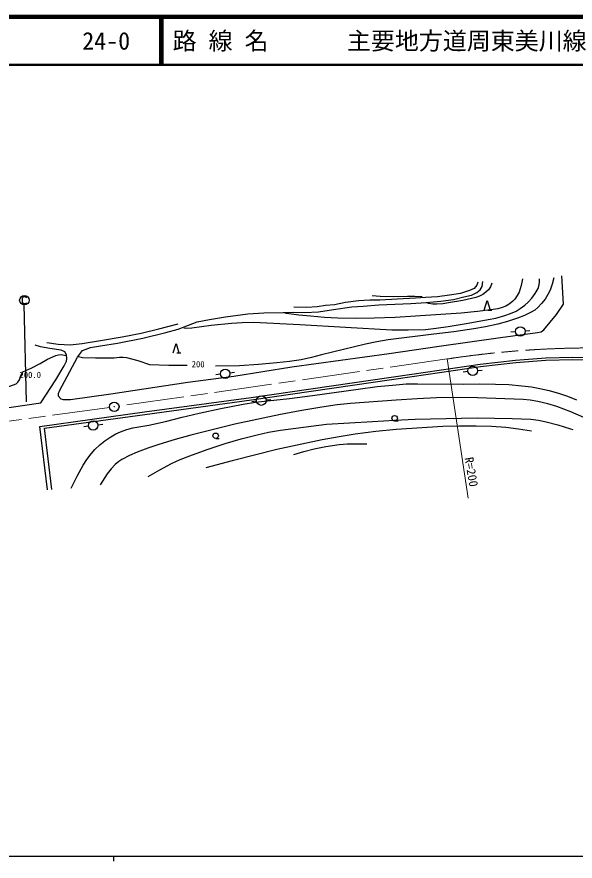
# Model space of a CAD drawing. Units: millimetres, scale not verified. Extents: x 40000 to 680000, y 20000 to 380000.
# Drawn here: x 147872 to 264339, y 204000 to 380000 of the extents above; entities that cross this region are included whole.
import ezdxf
from ezdxf.enums import TextEntityAlignment as Align

# ---------------------------------------------------------------- set-up
doc = ezdxf.new("R2010")
doc.units = ezdxf.units.MM
doc.header["$LTSCALE"] = 1000
doc.linetypes.add('CHAIN', pattern=[18.5, 12, -1.5, 3.5, -1.5])
for name, color, linetype, lineweight in [('S-BGD', 7, 'Continuous', 25), ('S-BGD-EXST', 7, 'Continuous', 25), ('S-BMK', 2, 'CHAIN', 13), ('S-BMK-SRVR', 3, 'Continuous', 25), ('S-STR-HTXT', 7, 'Continuous', 13), ('S-TTL', 2, 'Continuous', 140), ('S-TTL-BAND', 7, 'Continuous', 25), ('S-TTL-LINE', 7, 'Continuous', 50)]:
    doc.layers.add(name, color=color, linetype=linetype, lineweight=lineweight)
doc.layers.add('S-TTL-TXT', color=7, linetype='Continuous')
doc.styles.add('ＭＳ ゴシック', font='')
doc.styles.get('ＭＳ ゴシック').set_extended_font_data('MS Gothic')

msp = doc.modelspace()

# ---------------------------------------------------------------- linework, layer by layer
at = {"layer": 'S-BGD'}
for p, q in [((261915, 320096), (261564, 326037)), ((243815, 324047), (243310, 323403)), ((244068, 324691), (243815, 324047)), ((244934, 323797), (245114, 324834)), ((240459, 322365), (238114, 321971)), ((242336, 322938), (240459, 322365)), ((243310, 323403), (242336, 322938)), ((242696, 321971), (243815, 322508)), ((243815, 322508), (244501, 323081)), ((244501, 323081), (244934, 323797)), ((216462, 320433), (214106, 320003)), ((219169, 320790), (216462, 320433)), ((221478, 320934), (219169, 320790)), ((223571, 320934), (221478, 320934)), ((227180, 321148), (223571, 320934)), ((231005, 321363), (227180, 321148)), ((230030, 320254), (233278, 320468)), ((233098, 321470), (231005, 321363)), ((235624, 321649), (233098, 321470)), ((233278, 320468), (236309, 320719)), ((238114, 321971), (235624, 321649)), ((236309, 320719), (238944, 321113)), ((238944, 321113), (241109, 321614)), ((241109, 321614), (242696, 321971)), ((245389, 318887), (245989, 320870)), ((245989, 320870), (246589, 318887)), ((208368, 319431), (205662, 319466)), ((210497, 319574), (208368, 319431)), ((212229, 319824), (210497, 319574)), ((210820, 318536), (213960, 319001)), ((214106, 320003), (212229, 319824)), ((213960, 319001), (217785, 319574)), ((217785, 319574), (220130, 319717)), ((220130, 319717), (223378, 319967)), ((223378, 319967), (230030, 320254)), ((246189, 318887), (246989, 318887)), ((260425, 317980), (261915, 320096)), ((185515, 316424), (188041, 316925)), ((188041, 316925), (191397, 317462)), ((191397, 317462), (196061, 318106)), ((196061, 318106), (199417, 318321)), ((199417, 318321), (203423, 318357)), ((203423, 318357), (205480, 318429)), ((205480, 318429), (207933, 318393)), ((207933, 318393), (210820, 318536)), ((257824, 314749), (260425, 317980)), ((177468, 314957), (181509, 315995)), ((181545, 314921), (183710, 315744)), ((183710, 315744), (185515, 316424)), ((169854, 313275), (173787, 314062)), ((173787, 314062), (177468, 314957)), ((174148, 313025), (178983, 314206)), ((178983, 314206), (181545, 314921)), ((248736, 313184), (256480, 314227)), ((251921, 314345), (250924, 314265)), ((253911, 314534), (254905, 314644)), ((256480, 314227), (257269, 314314)), ((257269, 314314), (257824, 314749)), ((152785, 311185), (151665, 311568)), ((154120, 312130), (156466, 311736)), ((156466, 311736), (158992, 311665)), ((158992, 311665), (161518, 311915)), ((161518, 311915), (165307, 312524)), ((165307, 312524), (169854, 313275)), ((165343, 311414), (168879, 311987)), ((168879, 311987), (174148, 313025)), ((180475, 309954), (181075, 311937)), ((181075, 311937), (181675, 309954)), ((235997, 311329), (248736, 313184)), ((154755, 310878), (152785, 311185)), ((157111, 310534), (154755, 310878)), ((157884, 310189), (157111, 310534)), ((158232, 309538), (157884, 310189)), ((160508, 309088), (161590, 310484)), ((161590, 310484), (163214, 311092)), ((163214, 311092), (165343, 311414)), ((181275, 309954), (182075, 309954)), ((205226, 307011), (225565, 309851)), ((225565, 309851), (235997, 311329)), ((156755, 302038), (160508, 309088)), ((157768, 307277), (158232, 308197)), ((158270, 308810), (158232, 309538)), ((158232, 308197), (158270, 308810)), ((244520, 307581), (251917, 308465)), ((251917, 308465), (258231, 308926)), ((251966, 307971), (258256, 308430)), ((258231, 308926), (263847, 309079)), ((258256, 308430), (263847, 308583)), ((263847, 309079), (273087, 308849)), ((263847, 308583), (273058, 308354)), ((155991, 304312), (157768, 307277)), ((193157, 305098), (205226, 307011)), ((230287, 305507), (244520, 307581)), ((230359, 305017), (244586, 307090)), ((243976, 306272), (244974, 306322)), ((244586, 307090), (251966, 307971)), ((183572, 303823), (193157, 305098)), ((190341, 305505), (189346, 305409)), ((192323, 305763), (193309, 305926)), ((196743, 300629), (230287, 305507)), ((196813, 300138), (230359, 305017)), ((241988, 306077), (240999, 305932)), ((152901, 299524), (155991, 304312)), ((167442, 301447), (183572, 303823)), ((156513, 301505), (156484, 301012)), ((156484, 301012), (157039, 300404)), ((156755, 302038), (156513, 301505)), ((159055, 300259), (167442, 301447)), ((129609, 296268), (152901, 299524)), ((157039, 300404), (157565, 300201)), ((157565, 300201), (159055, 300259)), ((174512, 297633), (196743, 300629)), ((174579, 297142), (196813, 300138)), ((197881, 299874), (196890, 299739)), ((199864, 300133), (200856, 300256)), ((152667, 294637), (174512, 297633)), ((153618, 294267), (174579, 297142)), ((226679, 295770), (227429, 295770)), ((154253, 281387), (152667, 294637)), ((155147, 281492), (153618, 294267)), ((162807, 294671), (161820, 294513)), ((164787, 294946), (165780, 295062)), ((189350, 292116), (190100, 292116))]:
    msp.add_line(p, q, dxfattribs=at)
for points in [[(259924, 325602), (259564, 324261), (259110, 323006), (258670, 322115), (258067, 321177), (257353, 320270), (256532, 319396), (255907, 318876), (255060, 318350), (253808, 317756), (252319, 317173), (250232, 316486), (248206, 315923), (245667, 315371), (243202, 314937), (239056, 314343), (234886, 313846), (225311, 312657), (222946, 312254), (220634, 311761), (211457, 309541), (209330, 308984), (207197, 308537), (204735, 308168), (202078, 307875), (198291, 307520), (194299, 307250), (189298, 307196)], [(182686, 315198), (183359, 315140), (184356, 315188), (188395, 315709), (192673, 316152), (194905, 316291), (197245, 316330), (206892, 315881), (216462, 315332), (226128, 314749), (229494, 314736), (233093, 314831), (235341, 315077), (237871, 315464), (242017, 316123), (246163, 316883), (247767, 317213), (249698, 317722), (250825, 318133), (252011, 318683), (252875, 319186), (253826, 319874), (254564, 320543), (255327, 321387), (256034, 322350), (256644, 323397), (256798, 323835), (256898, 324613), (256885, 325399)], [(253384, 325399), (253079, 324017), (252651, 322597), (252276, 321894), (251773, 321180), (251343, 320709), (250578, 320096), (249883, 319696), (249144, 319387), (248242, 319145), (247254, 318988), (243961, 318555), (240538, 318211), (231019, 317577), (226787, 317344), (222405, 317206), (218659, 317154), (214808, 317203), (212078, 317333), (209153, 317576), (206721, 317811), (204151, 318166), (203671, 318270)], [(246954, 324501), (246664, 323752), (246279, 323128), (245697, 322581), (245100, 322159), (244403, 321766), (243653, 321475), (240878, 320891), (237903, 320381), (236756, 320183), (235516, 320094), (234653, 320083), (233724, 320230), (233482, 320357)], [(232403, 321632), (230897, 321705), (229373, 321677), (226473, 321627), (223684, 321678), (221970, 321835)], [(140842, 301874), (142141, 301946), (143729, 302164), (145642, 302733), (147705, 303505), (148065, 303823), (148419, 304311), (148729, 305231), (149126, 305979), (150982, 306825), (152713, 307744), (154278, 308610), (155981, 309435), (156538, 309569), (157137, 309592), (158162, 309426)], [(183371, 307296), (179569, 307310), (175580, 307452), (173175, 308269), (170816, 308928), (170050, 308997), (169253, 308960), (168184, 308869), (166784, 308868), (164245, 308832), (161572, 308897), (160699, 309141)], [(159180, 281745), (160420, 284234), (161704, 286574), (162459, 287743), (163358, 288920), (164157, 289810), (165160, 290756), (166250, 291629), (167476, 292478), (168512, 293078), (169484, 293521), (170809, 293972), (172089, 294296), (175433, 294907), (178906, 295650), (182371, 296548), (185878, 297352), (190395, 298341), (195089, 299260), (197654, 299676), (200175, 299982), (204767, 300449), (209530, 301038), (219094, 302412), (223047, 302920), (226999, 303326), (229077, 303467), (231474, 303519), (241076, 303425), (244475, 303494), (247697, 303461), (250495, 303336), (253244, 303114), (255228, 302862), (257005, 302542), (258950, 302084), (261053, 301481), (262761, 300908), (264619, 300174)], [(266188, 296509), (263425, 297671), (260490, 298785), (258619, 299322), (256540, 299804), (254968, 300098), (253503, 300268), (243946, 300599), (239746, 300631), (235417, 300561), (231372, 300375), (226983, 300070), (217485, 299385), (214671, 299098), (211502, 298664), (207326, 297969), (202859, 297119), (193361, 295088), (184170, 292791), (180891, 291902), (177455, 290860), (175187, 290080), (173002, 289223), (171357, 288534), (169741, 287739), (169144, 287340), (168388, 286691), (167559, 285812), (166696, 284719), (165235, 282442)], [(175258, 284209), (177681, 285600), (180135, 286887), (181913, 287705), (183951, 288525), (187550, 289804), (191349, 291045), (194640, 292004), (197996, 292871), (200338, 293395), (202865, 293849), (212496, 295072), (222040, 295618), (226627, 295948), (230968, 296156), (240633, 296340), (243923, 296382), (247520, 296323), (251187, 296275), (255125, 296113), (256712, 295904), (258305, 295587), (260736, 294926), (263406, 294089), (263841, 293949)], [(255264, 293649), (252499, 294083), (249907, 294385), (246926, 294593), (243728, 294708), (240224, 294704), (236737, 294599), (227001, 293977), (222728, 293535), (218477, 292992), (215095, 292482), (211554, 291840), (202115, 289813), (192820, 287416), (187305, 285977)], [(205668, 288746), (207772, 289385), (209895, 289925), (212317, 290424), (215080, 290872), (216748, 290990), (218743, 291016), (220904, 290980)]]:
    msp.add_lwpolyline(points, dxfattribs=at)
for centre, major_axis in [((252918, 314425), (1000, 0)), ((191336, 305600), (1000, 0)), ((242977, 306223), (1000, 0)), ((198871, 300010), (1000, 0)), ((163794, 294830), (1000, 0)), ((226679, 296335), (570, 0)), ((189350, 292681), (570, 0))]:
    msp.add_ellipse(centre, major_axis=major_axis, ratio=0.991741, dxfattribs=at)
at = {"layer": 'S-BGD-EXST'}
for p, q in [((149127, 321527), (149007, 321369)), ((149007, 321369), (149007, 320496)), ((149007, 320496), (149127, 320337)), ((149287, 321646), (149127, 321527)), ((149127, 320337), (149287, 320218)), ((149647, 321646), (149287, 321646)), ((149806, 321527), (149647, 321646)), ((149886, 321408), (149806, 321527)), ((149806, 320298), (149886, 320417)), ((149287, 320218), (149647, 320218)), ((149315, 320061), (149820, 299743)), ((149647, 320218), (149806, 320298))]:
    msp.add_line(p, q, dxfattribs=at)
msp.add_ellipse((149447, 320932), major_axis=(1000, 0), ratio=0.991741, dxfattribs=at)
at = {"layer": 'S-BMK'}
for p, q in [((237639, 308680), (169175, 298853)), ((167195, 298576), (70114, 285363))]:
    msp.add_line(p, q, dxfattribs=at)
msp.add_ellipse((268075, 112665), major_axis=(199977, 0), ratio=0.991741, start_param=1.5814303, end_param=1.7235845, dxfattribs=at)
at = {"layer": 'S-BMK-SRVR'}
for major_axis in [(1000, 0), (40, 0)]:
    msp.add_ellipse((168186, 298711), major_axis=major_axis, ratio=0.991741, dxfattribs=at)
at = {"layer": 'S-STR-HTXT'}
msp.add_line((237639, 308680), (242015, 279693), dxfattribs=at)
at = {"layer": 'S-TTL'}
msp.add_line((680000, 380000), (40000, 380000), dxfattribs=at)
at = {"layer": 'S-TTL-BAND'}
for p, q in [((40000, 205000), (579000, 205000)), ((168000, 205000), (168000, 204000))]:
    msp.add_line(p, q, dxfattribs=at)
at = {"layer": 'S-TTL-LINE'}
for p, q in [((177750, 380000), (177750, 370000)), ((178250, 380000), (178250, 370000)), ((40000, 370000), (680000, 370000))]:
    msp.add_line(p, q, dxfattribs=at)

# ---------------------------------------------------------------- texts
at = {"layer": 'S-STR-HTXT', "style": 'ＭＳ ゴシック'}
for s, height, rotation, p in [('200', 1320, 358.81, (184324, 306569)), ('R=200', 1833, 279.578, (240730, 287973))]:
    msp.add_text(s, height=height, rotation=rotation, dxfattribs=at).set_placement(p, align=Align.BOTTOM_LEFT)
msp.add_text('200.0', height=1320, dxfattribs=at).set_placement((148418, 304308), align=Align.BOTTOM_LEFT)
at = {"layer": 'S-TTL-TXT', "style": 'ＭＳ ゴシック'}
for s, p in [('24-0', (161521, 375000)), ('路 線 名', (180380, 375000)), ('主要地方道周東美川線', (216734, 375000))]:
    msp.add_text(s, height=3666, dxfattribs=at).set_placement(p, align=Align.MIDDLE_LEFT)

doc.saveas('drawing.dxf')
